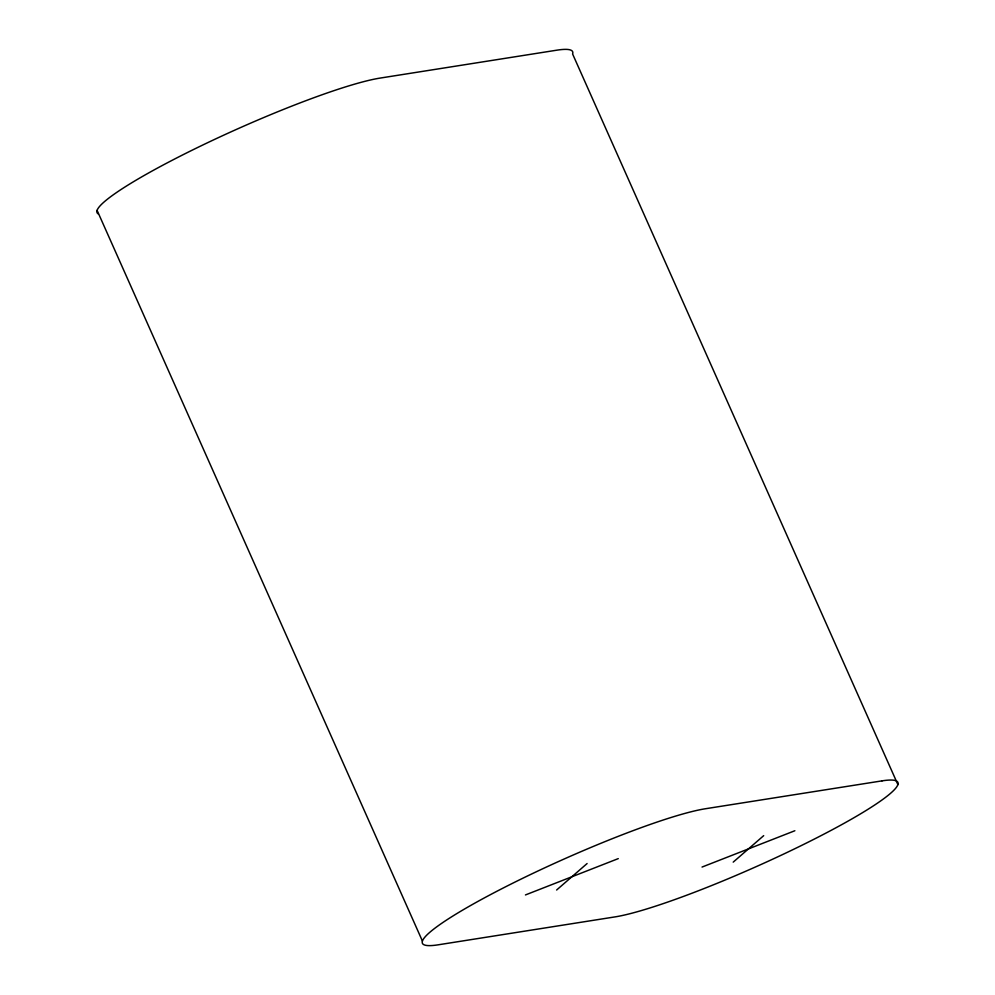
<?xml version="1.0" encoding="UTF-8"?>
<svg xmlns="http://www.w3.org/2000/svg" width="995" height="995" viewBox="0 0 995 995"><rect width="100%" height="100%" fill="white"/><g stroke="black" fill="none" stroke-linecap="round" stroke-linejoin="round"><path stroke-width="1.49" d="M556.615 890.015L587.1 863.536M733.215 862.13L763.7 835.651M525.447 894.94L618.268 858.623M702.047 867.055L794.868 830.738M897.913 784.645L572.598 53.979A163.615 19.378 -24 0 0 556.727 50.198L380.115 78.083A163.615 19.378 -24 0 0 201.649 145.556A163.615 19.378 -24 0 0 98.343 213.962M97.087 210.355L422.402 941.021M882.043 780.864L705.43 808.748A163.615 19.378 -24 0 0 504.328 887.44A163.615 19.378 -24 0 0 438.273 944.802L614.885 916.917A163.615 19.378 -24 0 0 815.987 838.225A163.615 19.378 -24 0 0 882.043 780.864"/></g></svg>
